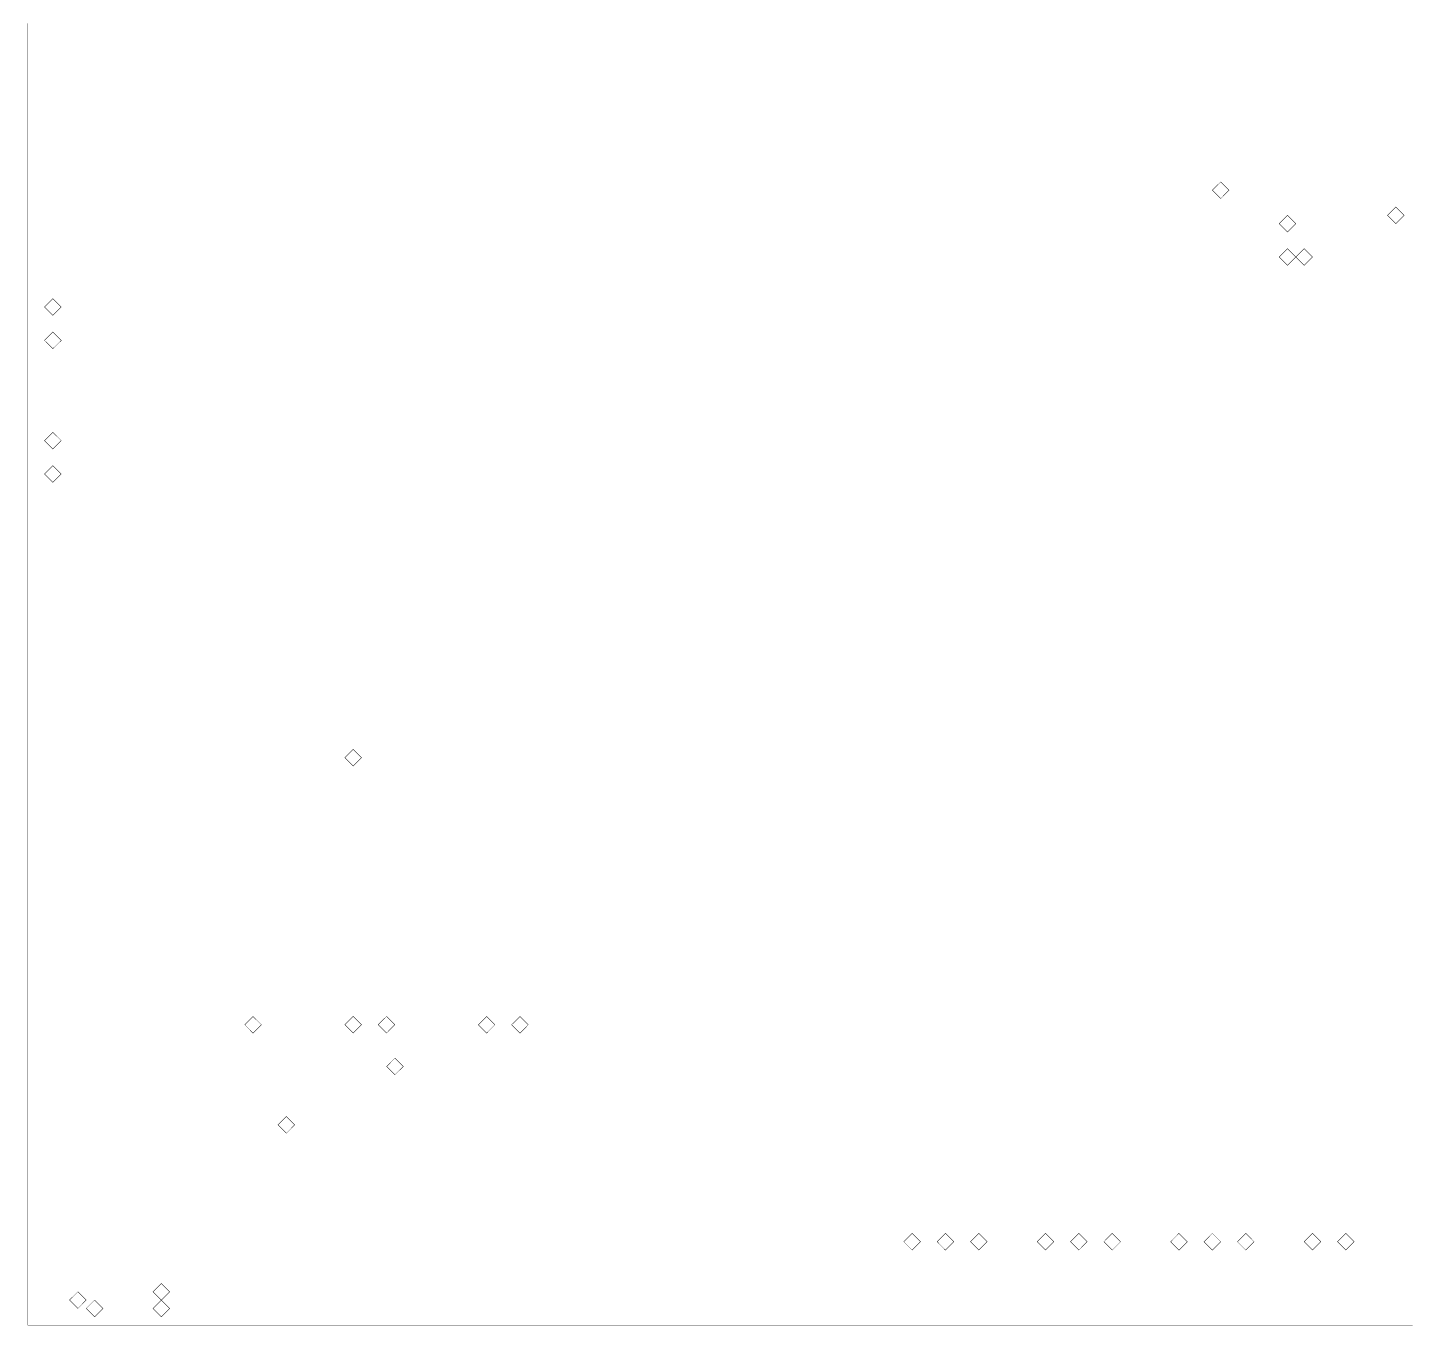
# Model space of a CAD drawing. Header units: metres. Extents: x 0 to 4939, y -4939 to 0.
# Drawn here: x 0 to 1599, y -4939 to -3436 of the extents above; entities that cross this region are included whole.
import ezdxf

# ---------------------------------------------------------------- set-up
doc = ezdxf.new("R2010")
doc.units = ezdxf.units.M
doc.layers.add('substrate', color=5, linetype='Continuous')

msp = doc.modelspace()

# ---------------------------------------------------------------- linework, layer by layer
at = {"layer": 'substrate', "const_width": 0.5}
msp.add_lwpolyline([(0, -3430.7), (0, -3440.4), (0, -3450.1), (0, -3459.7), (0, -3469.4), (0, -3479.1), (0, -3488.7), (0, -3498.4), (0, -3508.1), (0, -3517.7), (0, -3527.4), (0, -3537), (0, -3546.7), (0, -3556.4), (0, -3566), (0, -3575.7), (0, -3585.4), (0, -3595), (0, -3604.7), (0, -3614.4), (0, -3624), (0, -3633.7), (0, -3643.4), (0, -3653), (0, -3662.7), (0, -3672.3), (0, -3682), (0, -3691.7), (0, -3701.3), (0, -3711), (0, -3720.7), (0, -3730.3), (0, -3740), (0, -3749.7), (0, -3759.3), (0, -3769), (0, -3778.6), (0, -3788.3), (0, -3798), (0, -3807.6), (0, -3817.3), (0, -3827), (0, -3836.6), (0, -3846.3), (0, -3856), (0, -3865.6), (0, -3875.3), (0, -3885), (0, -3894.6), (0, -3904.3), (0, -3913.9), (0, -3923.6), (0, -3933.3), (0, -3942.9), (0, -3952.6), (0, -3962.3), (0, -3971.9), (0, -3981.6), (0, -3991.3), (0, -4000.9), (0, -4010.6), (0, -4020.2), (0, -4029.9), (0, -4039.6), (0, -4049.2), (0, -4058.9), (0, -4068.6), (0, -4078.2), (0, -4087.9), (0, -4097.6), (0, -4107.2), (0, -4116.9), (0, -4126.6), (0, -4136.2), (0, -4145.9), (0, -4155.5), (0, -4165.2), (0, -4174.9), (0, -4184.5), (0, -4194.2), (0, -4203.9), (0, -4213.5), (0, -4223.2), (0, -4232.9), (0, -4242.5), (0, -4252.2), (0, -4261.9), (0, -4271.5), (0, -4281.2), (0, -4290.8), (0, -4300.5), (0, -4310.2), (0, -4319.8), (0, -4329.5), (0, -4339.2), (0, -4348.8), (0, -4358.5), (0, -4368.2), (0, -4377.8), (0, -4387.5), (0, -4397.1), (0, -4406.8), (0, -4416.5), (0, -4426.1), (0, -4435.8), (0, -4445.5), (0, -4455.1), (0, -4464.8), (0, -4474.5), (0, -4484.1), (0, -4493.8), (0, -4503.5), (0, -4513.1), (0, -4522.8), (0, -4532.4), (0, -4542.1), (0, -4551.8), (0, -4561.4), (0, -4571.1), (0, -4580.8), (0, -4590.4), (0, -4600.1), (0, -4609.8), (0, -4619.4), (0, -4629.1), (0, -4638.8), (0, -4648.4), (0, -4658.1), (0, -4667.7), (0, -4677.4), (0, -4687.1), (0, -4696.7), (0, -4706.4), (0, -4716.1), (0, -4725.7), (0, -4735.4), (0, -4745.1), (0, -4754.7), (0, -4764.4), (0, -4774), (0, -4783.7), (0, -4793.4), (0, -4803), (0, -4812.7), (0, -4822.4), (0, -4832), (0, -4841.7), (0, -4851.4), (0, -4861), (0, -4870.7), (0, -4880.4), (0, -4890), (0, -4899.7), (0, -4909.3), (0, -4919), (0, -4928.7), (0, -4938.3), (9.7, -4938.3), (19.3, -4938.3), (29, -4938.3), (38.7, -4938.3), (48.3, -4938.3), (58, -4938.3), (67.6, -4938.3), (77.3, -4938.3), (87, -4938.3), (96.6, -4938.3), (106.3, -4938.3), (116, -4938.3), (125.6, -4938.3), (135.3, -4938.3), (145, -4938.3), (154.6, -4938.3), (164.3, -4938.3), (174, -4938.3), (183.6, -4938.3), (193.3, -4938.3), (202.9, -4938.3), (212.6, -4938.3), (222.3, -4938.3), (231.9, -4938.3), (241.6, -4938.3), (251.3, -4938.3), (260.9, -4938.3), (270.6, -4938.3), (280.3, -4938.3), (289.9, -4938.3), (299.6, -4938.3), (309.2, -4938.3), (318.9, -4938.3), (328.6, -4938.3), (338.2, -4938.3), (347.9, -4938.3), (357.6, -4938.3), (367.2, -4938.3), (376.9, -4938.3), (386.6, -4938.3), (396.2, -4938.3), (405.9, -4938.3), (415.6, -4938.3), (425.2, -4938.3), (434.9, -4938.3), (444.5, -4938.3), (454.2, -4938.3), (463.9, -4938.3), (473.5, -4938.3), (483.2, -4938.3), (492.9, -4938.3), (502.5, -4938.3), (512.2, -4938.3), (521.9, -4938.3), (531.5, -4938.3), (541.2, -4938.3), (550.9, -4938.3), (560.5, -4938.3), (570.2, -4938.3), (579.8, -4938.3), (589.5, -4938.3), (599.2, -4938.3), (608.8, -4938.3), (618.5, -4938.3), (628.2, -4938.3), (637.8, -4938.3), (647.5, -4938.3), (657.2, -4938.3), (666.8, -4938.3), (676.5, -4938.3), (686.1, -4938.3), (695.8, -4938.3), (705.5, -4938.3), (715.1, -4938.3), (724.8, -4938.3), (734.5, -4938.3), (744.1, -4938.3), (753.8, -4938.3), (763.5, -4938.3), (773.1, -4938.3), (782.8, -4938.3), (792.5, -4938.3), (802.1, -4938.3), (811.8, -4938.3), (821.4, -4938.3), (831.1, -4938.3), (840.8, -4938.3), (850.4, -4938.3), (860.1, -4938.3), (869.8, -4938.3), (879.4, -4938.3), (889.1, -4938.3), (898.8, -4938.3), (908.4, -4938.3), (918.1, -4938.3), (927.8, -4938.3), (937.4, -4938.3), (947.1, -4938.3), (956.7, -4938.3), (966.4, -4938.3), (976.1, -4938.3), (985.7, -4938.3), (995.4, -4938.3), (1005.1, -4938.3), (1014.7, -4938.3), (1024.4, -4938.3), (1034.1, -4938.3), (1043.7, -4938.3), (1053.4, -4938.3), (1063, -4938.3), (1072.7, -4938.3), (1082.4, -4938.3), (1092, -4938.3), (1101.7, -4938.3), (1111.4, -4938.3), (1121, -4938.3), (1130.7, -4938.3), (1140.4, -4938.3), (1150, -4938.3), (1159.7, -4938.3), (1169.4, -4938.3), (1179, -4938.3), (1188.7, -4938.3), (1198.3, -4938.3), (1208, -4938.3), (1217.7, -4938.3), (1227.3, -4938.3), (1237, -4938.3), (1246.7, -4938.3), (1256.3, -4938.3), (1266, -4938.3), (1275.7, -4938.3), (1285.3, -4938.3), (1295, -4938.3), (1304.6, -4938.3), (1314.3, -4938.3), (1324, -4938.3), (1333.6, -4938.3), (1343.3, -4938.3), (1353, -4938.3), (1362.6, -4938.3), (1372.3, -4938.3), (1382, -4938.3), (1391.6, -4938.3), (1401.3, -4938.3), (1411, -4938.3), (1420.6, -4938.3), (1430.3, -4938.3), (1439.9, -4938.3), (1449.6, -4938.3), (1459.3, -4938.3), (1468.9, -4938.3), (1478.6, -4938.3), (1488.3, -4938.3), (1497.9, -4938.3), (1507.6, -4938.3), (1517.3, -4938.3), (1526.9, -4938.3), (1536.6, -4938.3), (1546.2, -4938.3), (1555.9, -4938.3), (1565.6, -4938.3), (1575.2, -4938.3), (1584.9, -4938.3), (1594.6, -4938.3), (1604.2, -4938.3)], dxfattribs=at)
for points in [[(1372.3, -3624), (1382, -3614.4), (1391.6, -3624), (1382, -3633.7)], [(1575.2, -3653), (1584.9, -3643.4), (1594.6, -3653), (1584.9, -3662.7)], [(1449.6, -3662.7), (1459.3, -3653), (1468.9, -3662.7), (1459.3, -3672.3)], [(1449.6, -3701.3), (1459.3, -3691.7), (1468.9, -3701.3), (1459.3, -3711)], [(1468.9, -3701.3), (1478.6, -3691.7), (1488.3, -3701.3), (1478.6, -3711)], [(19.3, -3759.3), (29, -3749.7), (38.7, -3759.3), (29, -3769)], [(19.3, -3798), (29, -3788.3), (38.7, -3798), (29, -3807.6)], [(19.3, -3913.9), (29, -3904.3), (38.7, -3913.9), (29, -3923.6)], [(19.3, -3952.6), (29, -3942.9), (38.7, -3952.6), (29, -3962.3)], [(367.2, -4281.2), (376.9, -4271.5), (386.6, -4281.2), (376.9, -4290.8)], [(251.3, -4590.4), (260.9, -4580.8), (270.6, -4590.4), (260.9, -4600.1)], [(367.2, -4590.4), (376.9, -4580.8), (386.6, -4590.4), (376.9, -4600.1)], [(405.9, -4590.4), (415.6, -4580.8), (425.2, -4590.4), (415.6, -4600.1)], [(521.9, -4590.4), (531.5, -4580.8), (541.2, -4590.4), (531.5, -4600.1)], [(560.5, -4590.4), (570.2, -4580.8), (579.8, -4590.4), (570.2, -4600.1)], [(415.6, -4638.8), (425.2, -4629.1), (434.9, -4638.8), (425.2, -4648.4)], [(289.9, -4706.4), (299.6, -4696.7), (309.2, -4706.4), (299.6, -4716.1)], [(1014.7, -4841.7), (1024.4, -4832), (1034.1, -4841.7), (1024.4, -4851.4)], [(1053.4, -4841.7), (1063, -4832), (1072.7, -4841.7), (1063, -4851.4)], [(1092, -4841.7), (1101.7, -4832), (1111.4, -4841.7), (1101.7, -4851.4)], [(1169.4, -4841.7), (1179, -4832), (1188.7, -4841.7), (1179, -4851.4)], [(1208, -4841.7), (1217.7, -4832), (1227.3, -4841.7), (1217.7, -4851.4)], [(1246.7, -4841.7), (1256.3, -4832), (1266, -4841.7), (1256.3, -4851.4)], [(1324, -4841.7), (1333.6, -4832), (1343.3, -4841.7), (1333.6, -4851.4)], [(1362.6, -4841.7), (1372.3, -4832), (1382, -4841.7), (1372.3, -4851.4)], [(1401.3, -4841.7), (1411, -4832), (1420.6, -4841.7), (1411, -4851.4)], [(1478.6, -4841.7), (1488.3, -4832), (1497.9, -4841.7), (1488.3, -4851.4)], [(1517.3, -4841.7), (1526.9, -4832), (1536.6, -4841.7), (1526.9, -4851.4)], [(145, -4899.7), (154.6, -4890), (164.3, -4899.7), (154.6, -4909.3)], [(48.3, -4909.3), (58, -4899.7), (67.6, -4909.3), (58, -4919)], [(67.6, -4919), (77.3, -4909.3), (87, -4919), (77.3, -4928.7)], [(145, -4919), (154.6, -4909.3), (164.3, -4919), (154.6, -4928.7)]]:
    msp.add_lwpolyline(points, close=True, dxfattribs=at)

doc.saveas('drawing.dxf')
